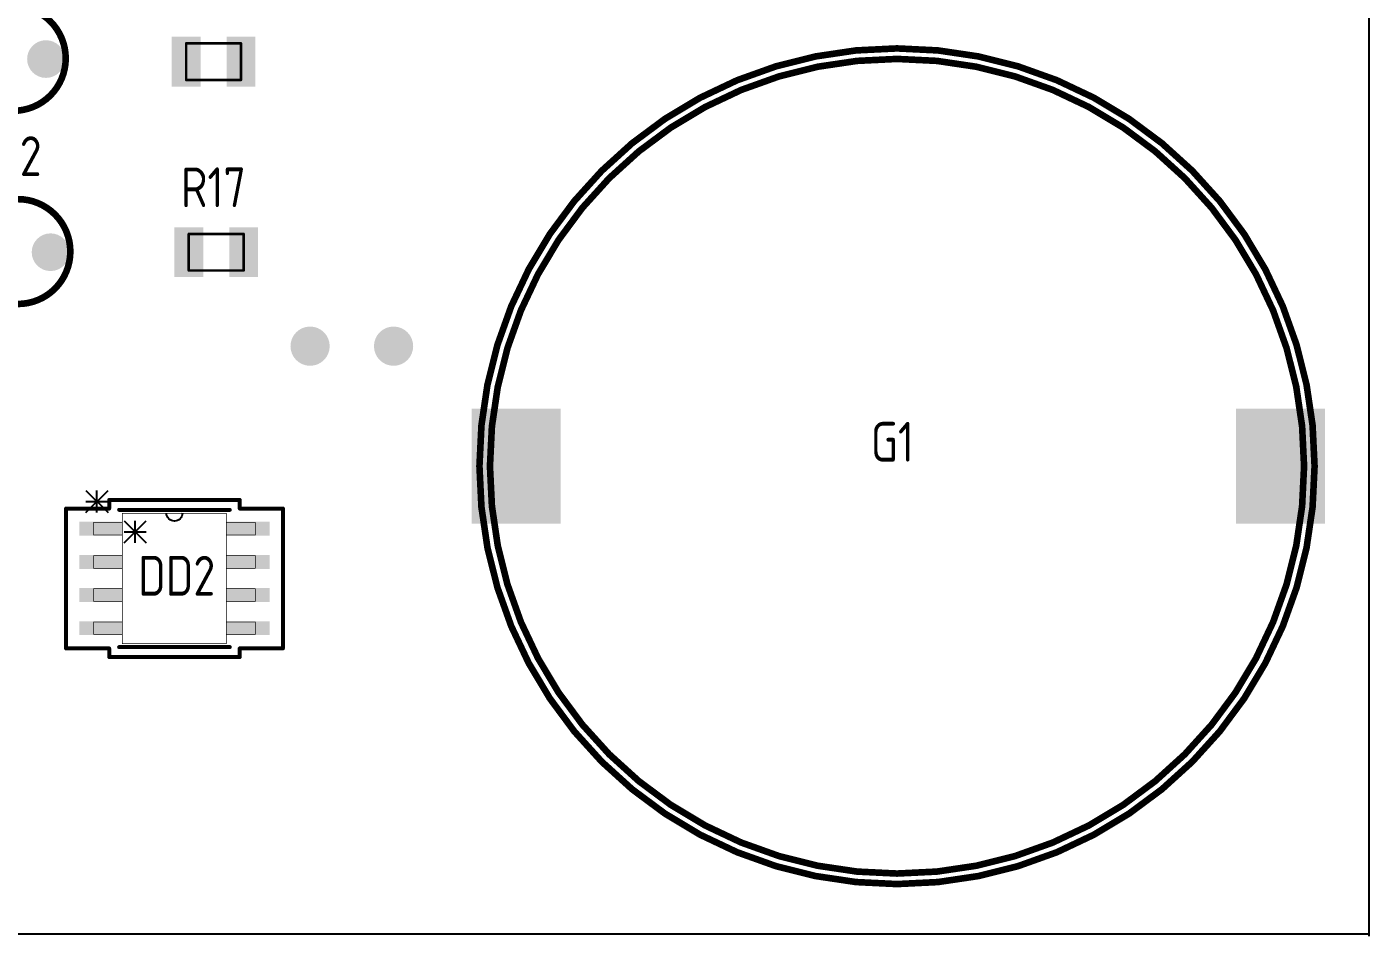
# Model space of a CAD drawing. Header units: millimetres. Extents: x 24 to 181, y 24 to 222.
# Drawn here: x 126.5 to 178, y 23.8 to 58.6 of the extents above; entities that cross this region are included whole.
import ezdxf

# ---------------------------------------------------------------- set-up
doc = ezdxf.new("R2010")
doc.units = ezdxf.units.MM
for name, color, linetype in [('Mechanical15', 56, 'Continuous'), ('Mechanical2', 216, 'Continuous'), ('Mechanical3', 76, 'Continuous'), ('MultiLayer', 9, 'Continuous'), ('TopOverlay', 2, 'Continuous'), ('TopPaste', 8, 'Continuous'), ('TopSolder', 216, 'Continuous')]:
    doc.layers.add(name, color=color, linetype=linetype)
doc.styles.get("Standard").update_dxf_attribs({"font": '', "oblique": 15})
doc.styles.get('Standard').set_extended_font_data('GOST type A')

msp = doc.modelspace()

# ---------------------------------------------------------------- hatches: boundary and pattern name
at = {"layer": 'MultiLayer'}
h = msp.add_hatch(color=9, dxfattribs=at)
edge = h.paths.add_edge_path()
edge.add_arc((127.274, 57.4), 0.62, 0, 360)
h = msp.add_hatch(color=9, dxfattribs=at)
edge = h.paths.add_edge_path()
edge.add_arc((127.45, 50), 0.62, 0, 360)
at = {"layer": 'TopPaste'}
for points in [[(132.2, 58.15), (133.1, 58.15), (133.1, 56.45), (132.2, 56.45)], [(134.3, 58.15), (135.2, 58.15), (135.2, 56.45), (134.3, 56.45)], [(132.3, 50.85), (133.2, 50.85), (133.2, 49.15), (132.3, 49.15)], [(134.4, 50.85), (135.3, 50.85), (135.3, 49.15), (134.4, 49.15)], [(143.7, 43.9), (146.9, 43.9), (146.9, 39.7), (143.7, 39.7)], [(173, 43.9), (176.2, 43.9), (176.2, 39.7), (173, 39.7)], [(128.551, 39.671), (130.206, 39.671), (130.206, 39.139), (128.551, 39.139)], [(134.194, 39.671), (135.849, 39.671), (135.849, 39.139), (134.194, 39.139)], [(128.551, 38.401), (130.206, 38.401), (130.206, 37.869), (128.551, 37.869)], [(134.194, 38.401), (135.849, 38.401), (135.849, 37.869), (134.194, 37.869)], [(128.551, 37.131), (130.206, 37.131), (130.206, 36.599), (128.551, 36.599)], [(134.194, 37.131), (135.849, 37.131), (135.849, 36.599), (134.194, 36.599)], [(128.551, 35.861), (130.206, 35.861), (130.206, 35.329), (128.551, 35.329)], [(134.194, 35.861), (135.849, 35.861), (135.849, 35.329), (134.194, 35.329)]]:
    msp.add_hatch(color=8, dxfattribs=at).paths.add_polyline_path(points)
at = {"layer": 'TopSolder'}
for points in [[(132.098, 58.252), (133.202, 58.252), (133.202, 56.348), (132.098, 56.348)], [(134.198, 58.252), (135.302, 58.252), (135.302, 56.348), (134.198, 56.348)], [(132.198, 50.952), (133.302, 50.952), (133.302, 49.048), (132.198, 49.048)], [(134.298, 50.952), (135.402, 50.952), (135.402, 49.048), (134.298, 49.048)], [(143.598, 44.002), (147.002, 44.002), (147.002, 39.598), (143.598, 39.598)], [(172.898, 44.002), (176.302, 44.002), (176.302, 39.598), (172.898, 39.598)], [(128.551, 39.671), (130.206, 39.671), (130.206, 39.139), (128.551, 39.139)], [(134.194, 39.671), (135.849, 39.671), (135.849, 39.139), (134.194, 39.139)], [(128.551, 38.401), (130.206, 38.401), (130.206, 37.869), (128.551, 37.869)], [(134.194, 38.401), (135.849, 38.401), (135.849, 37.869), (134.194, 37.869)], [(128.551, 37.131), (130.206, 37.131), (130.206, 36.599), (128.551, 36.599)], [(134.194, 37.131), (135.849, 37.131), (135.849, 36.599), (134.194, 36.599)], [(128.551, 35.861), (130.206, 35.861), (130.206, 35.329), (128.551, 35.329)], [(134.194, 35.861), (135.849, 35.861), (135.849, 35.329), (134.194, 35.329)]]:
    msp.add_hatch(color=216, dxfattribs=at).paths.add_polyline_path(points)
h = msp.add_hatch(color=216, dxfattribs=at)
edge = h.paths.add_edge_path()
edge.add_arc((127.274, 57.4), 0.722, 0, 360)
h = msp.add_hatch(color=216, dxfattribs=at)
edge = h.paths.add_edge_path()
edge.add_arc((127.45, 50), 0.722, 0, 360)
h = msp.add_hatch(color=216, dxfattribs=at)
edge = h.paths.add_edge_path()
edge.add_arc((137.4, 46.4), 0.752, 0, 360)
h = msp.add_hatch(color=216, dxfattribs=at)
edge = h.paths.add_edge_path()
edge.add_arc((140.6, 46.4), 0.752, 0, 360)

# ---------------------------------------------------------------- linework, layer by layer
at = {"layer": 'Mechanical15'}
for p, q in [((128.043, 34.821), (128.043, 40.179)), ((128.043, 40.179), (129.698, 40.179)), ((129.698, 40.179), (129.698, 40.51)), ((129.698, 40.51), (134.702, 40.51)), ((134.702, 40.51), (134.702, 40.179)), ((134.702, 40.179), (136.357, 40.179)), ((136.357, 40.179), (136.357, 34.821)), ((129.698, 34.821), (128.043, 34.821)), ((129.698, 34.49), (129.698, 34.821)), ((134.702, 34.49), (129.698, 34.49)), ((136.357, 34.821), (134.702, 34.821)), ((134.702, 34.821), (134.702, 34.49))]:
    msp.add_line(p, q, dxfattribs=at)
at = {"layer": 'Mechanical15', "const_width": 0.152}
for points in [[(128.043, 40.179), (129.698, 40.179)], [(128.043, 34.821), (128.043, 40.179)], [(129.698, 40.51), (134.702, 40.51)], [(129.698, 40.179), (129.698, 40.51)], [(134.702, 40.179), (134.702, 40.51)], [(134.702, 40.179), (136.357, 40.179)], [(136.357, 34.821), (136.357, 40.179)], [(128.043, 34.821), (129.698, 34.821)], [(129.698, 34.49), (129.698, 34.821)], [(129.698, 34.49), (134.702, 34.49)], [(134.702, 34.49), (134.702, 34.821)], [(134.702, 34.821), (136.357, 34.821)]]:
    msp.add_lwpolyline(points, dxfattribs=at)
at = {"layer": 'Mechanical15', "const_width": 0.0762}
for points in [[(128.005, 40.179, 1), (128.081, 40.179, 1)], [(128.005, 40.179, 1), (128.081, 40.179, 1)], [(129.66, 40.51, 1), (129.736, 40.51, 1)], [(129.66, 40.51, 1), (129.736, 40.51, 1)], [(129.66, 40.179, 1), (129.736, 40.179, 1)], [(129.66, 40.179, 1), (129.736, 40.179, 1)], [(134.664, 40.51, 1), (134.74, 40.51, 1)], [(134.664, 40.51, 1), (134.74, 40.51, 1)], [(134.664, 40.179, 1), (134.74, 40.179, 1)], [(134.664, 40.179, 1), (134.74, 40.179, 1)], [(136.319, 40.179, 1), (136.395, 40.179, 1)], [(136.319, 40.179, 1), (136.395, 40.179, 1)], [(128.005, 34.821, 1), (128.081, 34.821, 1)], [(128.005, 34.821, 1), (128.081, 34.821, 1)], [(129.66, 34.821, 1), (129.736, 34.821, 1)], [(129.66, 34.821, 1), (129.736, 34.821, 1)], [(129.66, 34.49, 1), (129.736, 34.49, 1)], [(129.66, 34.49, 1), (129.736, 34.49, 1)], [(134.664, 34.821, 1), (134.74, 34.821, 1)], [(134.664, 34.821, 1), (134.74, 34.821, 1)], [(134.664, 34.49, 1), (134.74, 34.49, 1)], [(134.664, 34.49, 1), (134.74, 34.49, 1)], [(136.319, 34.821, 1), (136.395, 34.821, 1)], [(136.319, 34.821, 1), (136.395, 34.821, 1)]]:
    msp.add_lwpolyline(points, format="xyb", close=True, dxfattribs=at)
at = {"layer": 'Mechanical2'}
for p, q in [((130.27, 39.714), (131.116, 38.867)), ((130.27, 38.867), (131.116, 39.714)), ((130.693, 38.867), (130.693, 39.714)), ((130.27, 39.29), (131.116, 39.29))]:
    msp.add_line(p, q, dxfattribs=at)
for points, const_width in [([(128.031, 57.425, 1), (124.016, 57.425, 1)], 0.254), ([(132.625, 58, 1), (132.675, 58, 1)], 0.05), ([(132.625, 58, 1), (132.675, 58, 1)], 0.05), ([(134.725, 58, 1), (134.775, 58, 1)], 0.05), ([(134.725, 58, 1), (134.775, 58, 1)], 0.05), ([(175.908, 41.8, 1), (143.892, 41.8, 1)], 0.254), ([(127.968, 57.425, 1), (128.095, 57.425, 1)], 0.127), ([(132.625, 56.6, 1), (132.675, 56.6, 1)], 0.05), ([(132.625, 56.6, 1), (132.675, 56.6, 1)], 0.05), ([(134.725, 56.6, 1), (134.775, 56.6, 1)], 0.05), ([(134.725, 56.6, 1), (134.775, 56.6, 1)], 0.05), ([(128.208, 50.025, 1), (124.192, 50.025, 1)], 0.254), ([(132.725, 50.7, 1), (132.775, 50.7, 1)], 0.05), ([(132.725, 50.7, 1), (132.775, 50.7, 1)], 0.05), ([(134.825, 50.7, 1), (134.875, 50.7, 1)], 0.05), ([(134.825, 50.7, 1), (134.875, 50.7, 1)], 0.05), ([(128.144, 50.025, 1), (128.271, 50.025, 1)], 0.127), ([(132.725, 49.3, 1), (132.775, 49.3, 1)], 0.05), ([(132.725, 49.3, 1), (132.775, 49.3, 1)], 0.05), ([(134.825, 49.3, 1), (134.875, 49.3, 1)], 0.05), ([(134.825, 49.3, 1), (134.875, 49.3, 1)], 0.05), ([(143.829, 41.8, 1), (143.956, 41.8, 1)], 0.127), ([(175.844, 41.8, 1), (175.971, 41.8, 1)], 0.127), ([(129.095, 39.646, 1), (129.108, 39.646, 1)], 0.0127), ([(129.095, 39.646, 1), (129.108, 39.646, 1)], 0.0127), ([(130.2, 40.002, 1), (130.212, 40.002, 1)], 0.0127), ([(130.2, 40.002, 1), (130.212, 40.002, 1)], 0.0127), ([(130.2, 39.646, 1), (130.212, 39.646, 1)], 0.0127), ([(130.2, 39.646, 1), (130.212, 39.646, 1)], 0.0127), ([(134.188, 40.002, 1), (134.2, 40.002, 1)], 0.0127), ([(134.188, 40.002, 1), (134.2, 40.002, 1)], 0.0127), ([(134.188, 39.646, 1), (134.2, 39.646, 1)], 0.0127), ([(134.188, 39.646, 1), (134.2, 39.646, 1)], 0.0127), ([(135.292, 39.646, 1), (135.305, 39.646, 1)], 0.0127), ([(135.292, 39.646, 1), (135.305, 39.646, 1)], 0.0127), ([(129.095, 39.164, 1), (129.108, 39.164, 1)], 0.0127), ([(129.095, 39.164, 1), (129.108, 39.164, 1)], 0.0127), ([(130.2, 39.164, 1), (130.212, 39.164, 1)], 0.0127), ([(130.2, 39.164, 1), (130.212, 39.164, 1)], 0.0127), ([(134.188, 39.164, 1), (134.2, 39.164, 1)], 0.0127), ([(134.188, 39.164, 1), (134.2, 39.164, 1)], 0.0127), ([(135.292, 39.164, 1), (135.305, 39.164, 1)], 0.0127), ([(135.292, 39.164, 1), (135.305, 39.164, 1)], 0.0127), ([(129.095, 38.376, 1), (129.108, 38.376, 1)], 0.0127), ([(129.095, 38.376, 1), (129.108, 38.376, 1)], 0.0127), ([(130.2, 38.376, 1), (130.212, 38.376, 1)], 0.0127), ([(130.2, 38.376, 1), (130.212, 38.376, 1)], 0.0127), ([(134.188, 38.376, 1), (134.2, 38.376, 1)], 0.0127), ([(134.188, 38.376, 1), (134.2, 38.376, 1)], 0.0127), ([(135.292, 38.376, 1), (135.305, 38.376, 1)], 0.0127), ([(135.292, 38.376, 1), (135.305, 38.376, 1)], 0.0127), ([(129.095, 37.894, 1), (129.108, 37.894, 1)], 0.0127), ([(129.095, 37.894, 1), (129.108, 37.894, 1)], 0.0127), ([(130.2, 37.894, 1), (130.212, 37.894, 1)], 0.0127), ([(130.2, 37.894, 1), (130.212, 37.894, 1)], 0.0127), ([(134.188, 37.894, 1), (134.2, 37.894, 1)], 0.0127), ([(134.188, 37.894, 1), (134.2, 37.894, 1)], 0.0127), ([(135.292, 37.894, 1), (135.305, 37.894, 1)], 0.0127), ([(135.292, 37.894, 1), (135.305, 37.894, 1)], 0.0127), ([(129.095, 37.106, 1), (129.108, 37.106, 1)], 0.0127), ([(129.095, 37.106, 1), (129.108, 37.106, 1)], 0.0127), ([(130.2, 37.106, 1), (130.212, 37.106, 1)], 0.0127), ([(130.2, 37.106, 1), (130.212, 37.106, 1)], 0.0127), ([(134.188, 37.106, 1), (134.2, 37.106, 1)], 0.0127), ([(134.188, 37.106, 1), (134.2, 37.106, 1)], 0.0127), ([(135.292, 37.106, 1), (135.305, 37.106, 1)], 0.0127), ([(135.292, 37.106, 1), (135.305, 37.106, 1)], 0.0127), ([(129.095, 36.624, 1), (129.108, 36.624, 1)], 0.0127), ([(129.095, 36.624, 1), (129.108, 36.624, 1)], 0.0127), ([(130.2, 36.624, 1), (130.212, 36.624, 1)], 0.0127), ([(130.2, 36.624, 1), (130.212, 36.624, 1)], 0.0127), ([(134.188, 36.624, 1), (134.2, 36.624, 1)], 0.0127), ([(134.188, 36.624, 1), (134.2, 36.624, 1)], 0.0127), ([(135.292, 36.624, 1), (135.305, 36.624, 1)], 0.0127), ([(135.292, 36.624, 1), (135.305, 36.624, 1)], 0.0127), ([(129.095, 35.836, 1), (129.108, 35.836, 1)], 0.0127), ([(129.095, 35.836, 1), (129.108, 35.836, 1)], 0.0127), ([(130.2, 35.836, 1), (130.212, 35.836, 1)], 0.0127), ([(130.2, 35.836, 1), (130.212, 35.836, 1)], 0.0127), ([(134.188, 35.836, 1), (134.2, 35.836, 1)], 0.0127), ([(134.188, 35.836, 1), (134.2, 35.836, 1)], 0.0127), ([(135.292, 35.836, 1), (135.305, 35.836, 1)], 0.0127), ([(135.292, 35.836, 1), (135.305, 35.836, 1)], 0.0127), ([(129.095, 35.354, 1), (129.108, 35.354, 1)], 0.0127), ([(129.095, 35.354, 1), (129.108, 35.354, 1)], 0.0127), ([(130.2, 35.354, 1), (130.212, 35.354, 1)], 0.0127), ([(130.2, 35.354, 1), (130.212, 35.354, 1)], 0.0127), ([(130.2, 34.998, 1), (130.212, 34.998, 1)], 0.0127), ([(130.2, 34.998, 1), (130.212, 34.998, 1)], 0.0127), ([(134.188, 35.354, 1), (134.2, 35.354, 1)], 0.0127), ([(134.188, 35.354, 1), (134.2, 35.354, 1)], 0.0127), ([(134.188, 34.998, 1), (134.2, 34.998, 1)], 0.0127), ([(134.188, 34.998, 1), (134.2, 34.998, 1)], 0.0127), ([(135.292, 35.354, 1), (135.305, 35.354, 1)], 0.0127), ([(135.292, 35.354, 1), (135.305, 35.354, 1)], 0.0127)]:
    msp.add_lwpolyline(points, format="xyb", close=True, dxfattribs=dict(at, const_width=const_width))
for points, const_width in [([(132.65, 56.6), (132.65, 58)], 0.1), ([(132.65, 58), (134.75, 58)], 0.1), ([(134.75, 56.6), (134.75, 58)], 0.1), ([(132.65, 56.6), (134.75, 56.6)], 0.1), ([(132.75, 49.3), (132.75, 50.7)], 0.1), ([(132.75, 50.7), (134.85, 50.7)], 0.1), ([(134.85, 49.3), (134.85, 50.7)], 0.1), ([(132.75, 49.3), (134.85, 49.3)], 0.1), ([(129.101, 39.646), (130.206, 39.646)], 0.0254), ([(129.101, 39.164), (129.101, 39.646)], 0.0254), ([(130.206, 40.002), (134.194, 40.002)], 0.0254), ([(130.206, 34.998), (130.206, 40.002)], 0.0254), ([(130.206, 39.164), (130.206, 39.646)], 0.0254), ([(134.194, 34.998), (134.194, 40.002)], 0.0254), ([(134.194, 39.646), (135.299, 39.646)], 0.0254), ([(134.194, 39.164), (134.194, 39.646)], 0.0254), ([(135.299, 39.164), (135.299, 39.646)], 0.0254), ([(129.101, 39.164), (130.206, 39.164)], 0.0254), ([(134.194, 39.164), (135.299, 39.164)], 0.0254), ([(129.101, 38.376), (130.206, 38.376)], 0.0254), ([(129.101, 37.894), (129.101, 38.376)], 0.0254), ([(130.206, 37.894), (130.206, 38.376)], 0.0254), ([(134.194, 38.376), (135.299, 38.376)], 0.0254), ([(134.194, 37.894), (134.194, 38.376)], 0.0254), ([(135.299, 37.894), (135.299, 38.376)], 0.0254), ([(129.101, 37.894), (130.206, 37.894)], 0.0254), ([(134.194, 37.894), (135.299, 37.894)], 0.0254), ([(129.101, 37.106), (130.206, 37.106)], 0.0254), ([(129.101, 36.624), (129.101, 37.106)], 0.0254), ([(130.206, 36.624), (130.206, 37.106)], 0.0254), ([(134.194, 37.106), (135.299, 37.106)], 0.0254), ([(134.194, 36.624), (134.194, 37.106)], 0.0254), ([(135.299, 36.624), (135.299, 37.106)], 0.0254), ([(129.101, 36.624), (130.206, 36.624)], 0.0254), ([(134.194, 36.624), (135.299, 36.624)], 0.0254), ([(129.101, 35.836), (130.206, 35.836)], 0.0254), ([(129.101, 35.354), (129.101, 35.836)], 0.0254), ([(130.206, 35.354), (130.206, 35.836)], 0.0254), ([(134.194, 35.836), (135.299, 35.836)], 0.0254), ([(134.194, 35.354), (134.194, 35.836)], 0.0254), ([(135.299, 35.354), (135.299, 35.836)], 0.0254), ([(129.101, 35.354), (130.206, 35.354)], 0.0254), ([(130.206, 34.998), (134.194, 34.998)], 0.0254), ([(134.194, 35.354), (135.299, 35.354)], 0.0254)]:
    msp.add_lwpolyline(points, dxfattribs=dict(at, const_width=const_width))
msp.add_lwpolyline([(132.505, 40.002, -1), (131.895, 40.002)], format="xyb", dxfattribs=at)
for points in [[(131.895, 40.002, 1), (131.895, 40.002, 1)], [(132.505, 40.002, 1), (132.505, 40.002, 1)]]:
    msp.add_lwpolyline(points, format="xyb", close=True, dxfattribs=at)
at = {"layer": 'Mechanical3'}
for points, const_width in [([(175.505, 41.8, 1), (144.295, 41.8, 1)], 0.254), ([(144.231, 41.8, 1), (144.358, 41.8, 1)], 0.127), ([(175.442, 41.8, 1), (175.569, 41.8, 1)], 0.127)]:
    msp.add_lwpolyline(points, format="xyb", close=True, dxfattribs=dict(at, const_width=const_width))
at = {"layer": 'MultiLayer'}
for p, q in [((178, 23.797), (178, 101.3)), ((24.945, 23.89), (177.945, 23.89))]:
    msp.add_line(p, q, dxfattribs=at)
at = {"layer": 'TopOverlay'}
for p, q in [((128.807, 40.869), (129.654, 40.022)), ((128.807, 40.022), (129.654, 40.869)), ((129.23, 40.022), (129.23, 40.869)), ((128.807, 40.445), (129.654, 40.445))]:
    msp.add_line(p, q, dxfattribs=at)
at = {"layer": 'TopOverlay', "const_width": 0.152}
for points in [[(130.079, 40.129), (134.321, 40.129)], [(130.079, 34.871), (134.321, 34.871)]]:
    msp.add_lwpolyline(points, dxfattribs=at)
at = {"layer": 'TopOverlay', "const_width": 0.0762}
for points in [[(130.041, 40.129, 1), (130.117, 40.129, 1)], [(134.283, 40.129, 1), (134.359, 40.129, 1)], [(130.041, 34.871, 1), (130.117, 34.871, 1)], [(134.283, 34.871, 1), (134.359, 34.871, 1)]]:
    msp.add_lwpolyline(points, format="xyb", close=True, dxfattribs=at)

# ---------------------------------------------------------------- texts
at = {"layer": 'TopOverlay'}
for s, p in [('HL2', (124.323, 52.919)), ('R17', (132.451, 51.726)), ('G1', (158.893, 41.974)), ('DD2', (130.808, 36.843))]:
    msp.add_text(s, height=1.524, dxfattribs=at).set_placement(p)

doc.saveas('drawing.dxf')
